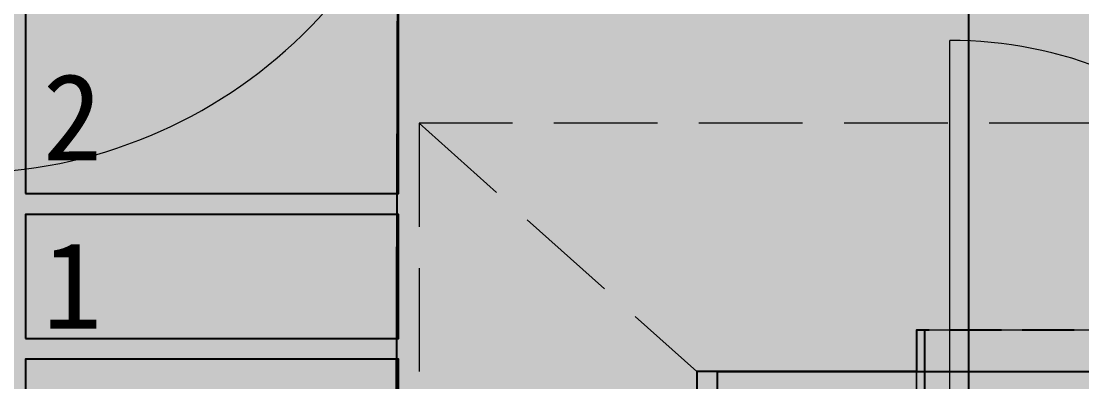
# Model space of a CAD drawing. Header units: inches. Extents: x 143994 to 247866, y 243815 to 272761.
# Drawn here: x 223528 to 226087, y 264102 to 264973 of the extents above; entities that cross this region are included whole.
import ezdxf

# ---------------------------------------------------------------- set-up
doc = ezdxf.new("R2010")
doc.units = ezdxf.units.IN
doc.header["$LTSCALE"] = 1000
doc.header["$MEASUREMENT"] = 0
doc.linetypes.add('DASH', pattern=[0.35, 0.25, -0.1])
doc.layers.get('DEFPOINTS').update_dxf_attribs({"color": 62})
for name, color, linetype in [('0-dim', 90, 'Continuous'), ('0-fm', 30, 'Continuous'), ('0-word', 131, 'Continuous'), ('0-建筑1F', 127, 'Continuous'), ('0-建筑2F', 127, 'Continuous'), ('A-Wall-Patn', 255, 'Continuous'), ('PUB_HATCH', 8, 'Continuous')]:
    doc.layers.add(name, color=color, linetype=linetype)
for name, color, linetype, lineweight in [('A-Flr-Door', 8, 'Continuous', 9), ('A-M-Stone', 11, 'Continuous', 15), ('MQ-HZ幕墙绘制', 6, 'Continuous', 13), ('散水线', 8, 'Continuous', 15)]:
    doc.layers.add(name, color=color, linetype=linetype, lineweight=lineweight)
doc.styles.add('HS2', font='')
doc.styles.get('HS2').set_extended_font_data('SimHei')

# ---------------------------------------------------------------- blocks, each defined once
blk = doc.blocks.new('$DorLib2D$00000001')
for p, q in [((0.45, 0.975), (0.5, 0.975)), ((0.45, 0), (0.45, 0.975)), ((0.5, 0), (0.5, 0.975)), ((0.5, 0), (0.45, 0))]:
    blk.add_line(p, q)
at = {"lineweight": 13}
blk.add_arc((0.475, 0), 0.975, 91.4693, 180, dxfattribs=at)
blk = doc.blocks.new('A$C784B79C7')
at = {"layer": '0-fm'}
blk.add_lwpolyline([(0, -300), (900, -300), (900, 0), (0, 0)], close=True, dxfattribs=at)
at = {"layer": '0-word', "color": 4, "insert": (41.9, -66.2, 1685.6), "char_height": 210, "attachment_point": 1, "style": 'HS2'}
blk.add_mtext('1', dxfattribs=at)
blk = doc.blocks.new('A$C30137131')
at = {"layer": '0-fm'}
blk.add_lwpolyline([(0, -600), (900, -600), (900, 0), (0, 0)], close=True, dxfattribs=at)
at = {"layer": '0-word', "color": 4, "insert": (41.9, -330.4, 1685.6), "char_height": 210, "attachment_point": 1, "style": 'HS2'}
blk.add_mtext('3', dxfattribs=at)
blk = doc.blocks.new('A$C5E510078')
at = {"layer": '0-fm'}
blk.add_lwpolyline([(0, -450), (900, -450), (900, 0), (0, 0)], close=True, dxfattribs=at)
at = {"layer": '0-word', "color": 4, "insert": (41.9, -159.5, 1685.6), "char_height": 210, "attachment_point": 1, "style": 'HS2'}
blk.add_mtext('2', dxfattribs=at)
blk = doc.blocks.new('A$C3A8077CD')
at = {"layer": '0-dim'}
for name, p in [('A$C5E510078', (0, 3450)), ('A$C784B79C7', (0, 2950)), ('A$C30137131', (0, 2600))]:
    blk.add_blockref(name, p, dxfattribs=at)
blk = doc.blocks.new('144')
at = {"layer": 'A-M-Stone', "color": 127}
for p in [(640606.9, -379670.3), (641136.9, -376030.3)]:
    blk.add_line(p, (640606.9, -376030.3), dxfattribs=at)
at = {"layer": 'MQ-HZ幕墙绘制', "color": 127}
for p, q in [((641216.9, -376240.3), (641216.9, -375230.3)), ((641136.9, -376210.3), (641136.9, -375930.3)), ((641136.9, -375930.3), (641156.9, -375930.3)), ((641156.9, -375930.3), (641156.9, -376210.3))]:
    blk.add_line(p, q, dxfattribs=at)
blk.add_arc((641220.2, -376237), 1006.7, 359.8126, 90.1874, dxfattribs=at)
at = {"layer": 'PUB_HATCH', "color": 127, "linetype": 'DASH', "ltscale": 0.5}
blk.add_line((644666.9, -375930.3), (641156.9, -375930.3), dxfattribs=at)
at = {"layer": '散水线', "color": 127, "linetype": 'DASH'}
for p, q in [((639936.9, -375430.3), (640606.9, -376030.3)), ((645761.9, -375430.3), (639936.9, -375430.3)), ((639936.9, -375430.3), (639936.9, -379070.3))]:
    blk.add_line(p, q, dxfattribs=at)
blk = doc.blocks.new('1442323')
at = {"layer": 'A-M-Stone', "color": 127}
for p in [(682656.9, -380239.3), (683186.9, -376119.3)]:
    blk.add_line(p, (682656.9, -376119.3), dxfattribs=at)
at = {"layer": 'MQ-HZ幕墙绘制', "color": 127}
for p, q in [((683186.9, -376019.3), (683186.9, -376299.3)), ((683206.9, -376019.3), (683186.9, -376019.3)), ((683206.9, -376299.3), (683206.9, -376019.3)), ((684336.9, -376019.3), (683206.9, -376019.3))]:
    blk.add_line(p, q, dxfattribs=at)

msp = doc.modelspace()

# ---------------------------------------------------------------- hatches: boundary and pattern name
at = {"layer": 'DEFPOINTS'}
h = msp.add_hatch(dxfattribs=at)
h.set_pattern_fill('ANSI31', color=250)
h.set_pattern_definition([(45, (0, 0), (-1.122532015, 1.122532015), [])])
h.paths.add_polyline_path([(247866.03, 243814.78), (223286.02, 243814.78), (223286.02, 270814.78), (247866.03, 270814.78)])

# ---------------------------------------------------------------- linework, layer by layer
at = {"layer": 'A-Wall-Patn', "color": 11}
msp.add_lwpolyline([(215828.2, 253131.1), (215828.2, 260486.1), (217958.2, 260486.1), (217958.2, 264126.1), (222398.2, 264126.1), (222398.2, 264396.1), (223398.2, 264396.1), (223398.2, 260436.1), (225208.2, 260436.1), (225208.2, 264126.1), (230718.2, 264126.1), (230718.2, 258286.1), (232358.2, 258286.1), (232358.2, 261926.1), (237483.2, 261926.1), (237483.2, 262196.1), (238483.2, 262196.1), (238483.2, 261926.1), (242918.2, 261926.1), (242918.2, 258286.1), (245048.2, 258286.1), (245048.2, 250931.1)], dxfattribs=at)
at = {"layer": 'DEFPOINTS'}
for points in [[(224778.2, 261536.1), (224778.2, 262656.1), (224429.69, 262656.1), (224438.2, 265656.1), (225358.2, 265656.1), (225358.2, 267801.1)], [(228698.2, 264066.1), (228638.2, 264066.1), (228638.2, 263946.1), (226838.2, 263946.1), (226838.2, 264226.1), (226818.2, 264226.1), (226818.2, 263946.1), (226713.2, 263946.1), (226713.2, 265071.1), (228613.2, 265071.1), (228613.2, 266421.1), (225813.2, 266421.1), (225813.2, 263966.1), (225768.2, 263966.1), (225708.2, 263966.1), (225708.2, 264226.1), (225688.2, 264226.1), (225688.2, 264126.1), (225158.2, 264126.1), (225158.2, 261536.1)]]:
    msp.add_lwpolyline(points, dxfattribs=at)

# ---------------------------------------------------------------- block references
msp.add_blockref('A$C3A8077CD', (223538.2, 261556.1))
at = {"layer": '0-建筑1F'}
msp.add_blockref('144', (-415448.72, 640156.38), dxfattribs=at)
at = {"layer": '0-建筑2F'}
msp.add_blockref('1442323', (-457498.72, 640245.41), dxfattribs=at)
at = {"layer": 'A-Flr-Door', "xscale": -1200, "yscale": -1200, "zscale": 100}
msp.add_blockref('$DorLib2D$00000001', (223958.2, 265776.1), dxfattribs=at)

doc.saveas('drawing.dxf')
